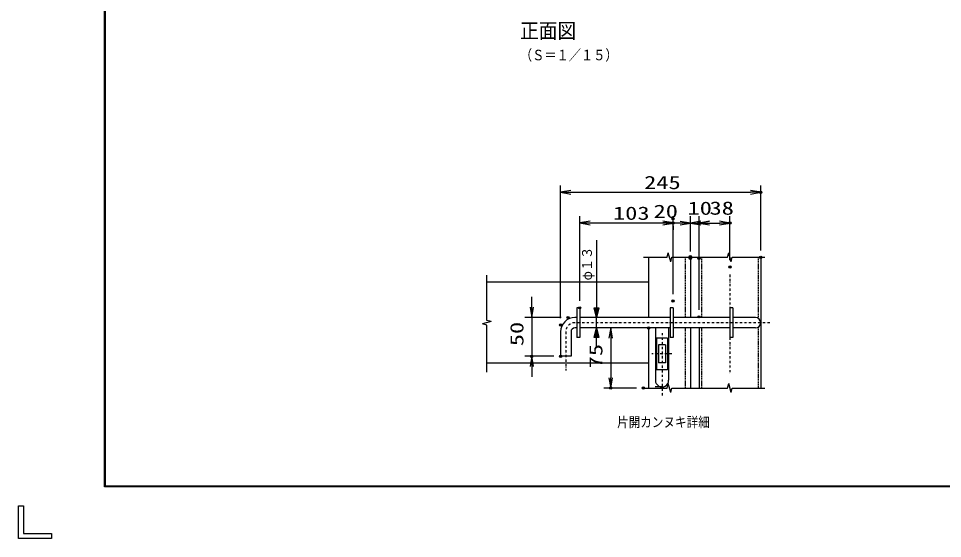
# Model space of a CAD drawing. Units: millimetres, scale not verified. Extents: x -4425 to 4425, y -3150 to 3150.
# Drawn here: x -4425 to -400, y -3150 to -882 of the extents above; entities that cross this region are included whole.
import ezdxf
from ezdxf.enums import TextEntityAlignment as Align

# ---------------------------------------------------------------- set-up
doc = ezdxf.new("R2010")
doc.units = ezdxf.units.MM
doc.header["$LTSCALE"] = 20
doc.header["$PDMODE"] = 32
doc.header["$PDSIZE"] = 10
doc.linetypes.add('USER1', pattern=[1.01, 0.5, -0.25, 0.01, -0.25])
doc.linetypes.add('USER2', pattern=[0.375, 0.25, -0.125])
for name, color, linetype, lineweight in [('0-0_1', 7, 'Continuous', 25), ('0-3_0', 1, 'Continuous', 25), ('0-5_WAKU', 7, 'Continuous', 25)]:
    doc.layers.add(name, color=color, linetype=linetype, lineweight=lineweight)
doc.layers.add('0-4_DEFPOINTS', color=7, linetype='Continuous')
doc.styles.add('ＭＳ ゴシック', font='')
doc.styles.get('ＭＳ ゴシック').set_extended_font_data('MS Gothic')

# ---------------------------------------------------------------- blocks, each defined once
blk = doc.blocks.new('DARROWS')
at = {"layer": '0-3_0', "color": 2}
blk.add_line((0, 0), (-19.982, 0), dxfattribs=at)
blk.add_lwpolyline([(-20, -3.333), (0, 0), (-20, 3.333)], dxfattribs=at)

msp = doc.modelspace()

# ---------------------------------------------------------------- linework, layer by layer
at = {"layer": '0-0_1'}
for p, q in [((-1680.19, -1923.63), (-1680.19, -2186.13)), ((-1497.7, -1923.63), (-1497.7, -2186.13)), ((-1191.54, -1923.63), (-1191.54, -2493.89)), ((-1680.19, -2032.25), (-2384.52, -2032.25)), ((-1979.94, -2143.89), (-1992.39, -2143.89)), ((-1992.39, -2143.89), (-1992.39, -2273.63)), ((-1979.94, -2143.89), (-1979.94, -2273.63)), ((-1573.1, -2143.89), (-1585.54, -2143.89)), ((-1585.54, -2143.89), (-1585.54, -2273.63)), ((-1573.1, -2143.89), (-1573.1, -2273.63)), ((-1325.77, -2143.89), (-1325.77, -2273.63)), ((-1313.32, -2143.89), (-1325.77, -2143.89)), ((-1313.32, -2143.89), (-1313.32, -2273.63)), ((-1992.39, -2186.13), (-2001.08, -2186.13)), ((-1585.54, -2186.13), (-1979.94, -2186.13)), ((-1325.77, -2186.13), (-1573.1, -2186.13)), ((-1214.17, -2186.13), (-1313.32, -2186.13)), ((-2063.29, -2248.34), (-2063.29, -2355.1)), ((-2018, -2248.34), (-2018, -2355.1)), ((-1992.39, -2231.39), (-2001.08, -2231.39)), ((-1585.54, -2231.39), (-1979.94, -2231.39)), ((-1680.19, -2231.39), (-1680.19, -2493.89)), ((-1650.27, -2231.39), (-1650.27, -2459.99)), ((-1592.79, -2231.39), (-1592.79, -2459.99)), ((-1325.77, -2231.39), (-1573.1, -2231.39)), ((-1497.7, -2231.39), (-1497.7, -2493.89)), ((-1460, -2231.39), (-1460, -2493.89)), ((-1214.17, -2231.39), (-1313.32, -2231.39)), ((-1979.94, -2273.63), (-1992.39, -2273.63)), ((-1598.14, -2275.51), (-1644.91, -2275.51)), ((-1644.91, -2275.51), (-1644.91, -2414.09)), ((-1598.14, -2275.51), (-1598.14, -2414.09)), ((-1573.1, -2273.63), (-1585.54, -2273.63)), ((-1313.32, -2273.63), (-1325.77, -2273.63)), ((-1636.52, -2305.51), (-1636.52, -2384.09)), ((-1606.53, -2305.51), (-1636.52, -2305.51)), ((-1606.53, -2305.51), (-1606.53, -2384.09)), ((-2018, -2355.1), (-2063.29, -2355.1)), ((-1680.19, -2385.27), (-2384.52, -2385.27)), ((-1598.14, -2414.09), (-1644.91, -2414.09)), ((-1606.53, -2384.09), (-1636.52, -2384.09)), ((-1621.53, -2488.73), (-1651.5, -2488.73))]:
    msp.add_line(p, q, dxfattribs=at)
at = {"layer": '0-0_1', "color": 4}
for p, q in [((-1583.77, -1942.93), (-1594.12, -1904.33)), ((-1583.77, -1942.93), (-1578.6, -1923.63)), ((-1578.6, -1923.63), (-1336.11, -1923.63)), ((-1336.11, -1923.63), (-1330.94, -1904.33)), ((-1320.59, -1942.93), (-1330.94, -1904.33)), ((-1320.59, -1942.93), (-1315.42, -1923.63)), ((-1315.42, -1923.63), (-1173.23, -1923.63)), ((-2384.52, -2198.42), (-2384.52, -2001.02)), ((-2365.21, -2203.59), (-2403.82, -2213.93)), ((-2365.21, -2203.59), (-2384.52, -2198.42)), ((-1907.07, -2231.39), (-1907.07, -2186.13)), ((-1583.77, -2513.2), (-1594.12, -2474.59)), ((-1583.77, -2513.2), (-1578.6, -2493.89)), ((-1578.6, -2493.89), (-1336.11, -2493.89)), ((-1336.11, -2493.89), (-1330.94, -2474.59)), ((-1320.59, -2513.2), (-1330.94, -2474.59)), ((-1320.59, -2513.2), (-1315.42, -2493.89)), ((-1315.42, -2493.89), (-1173.23, -2493.89))]:
    msp.add_line(p, q, dxfattribs=at)
at = {"layer": '0-0_1', "linetype": 'USER2'}
for p, q in [((-1520.32, -1923.63), (-1520.32, -2186.13)), ((-1449.44, -1923.63), (-1449.44, -2186.13)), ((-1202.1, -1923.63), (-1202.09, -2189.62)), ((-1520.32, -2231.39), (-1520.32, -2493.89)), ((-1449.44, -2231.39), (-1449.44, -2493.89)), ((-1202.09, -2227.9), (-1202.09, -2493.89))]:
    msp.add_line(p, q, dxfattribs=at)
at = {"layer": '0-0_1', "color": 4, "linetype": 'USER1'}
for p, q in [((-1325.77, -1998.78), (-1325.77, -2143.89)), ((-1151.85, -2208.76), (-2001.08, -2208.76)), ((-2040.65, -2248.34), (-2040.65, -2417.64)), ((-1621.53, -2253.73), (-1621.53, -2525.52)), ((-1325.77, -2273.63), (-1325.77, -2434)), ((-1578.87, -2344.8), (-1665.8, -2344.8))]:
    msp.add_line(p, q, dxfattribs=at)
at = {"layer": '0-0_1', "color": 4}
for points in [[(-1907.07, -1848.7), (-1907.07, -2186.13), (-1917.56, -2144.17), (-1896.58, -2144.17), (-1907.07, -2186.13)], [(-1702.86, -1923.63), (-1599.29, -1923.63), (-1594.12, -1904.33)], [(-1901.82, -2144.17), (-1907.07, -2165.15), (-1912.31, -2144.17)], [(-2384.52, -2424.08), (-2384.52, -2219.11), (-2403.82, -2213.93)], [(-1907.07, -2315.32), (-1907.07, -2231.39), (-1896.58, -2273.35), (-1917.56, -2273.35), (-1907.07, -2231.39)], [(-1912.31, -2273.35), (-1907.07, -2252.37), (-1901.82, -2273.35)], [(-1702.86, -2493.89), (-1599.29, -2493.89), (-1594.12, -2474.59)]]:
    msp.add_lwpolyline(points, dxfattribs=at)
at = {"layer": '0-0_1'}
for centre, radius, start, end in [((-2001.08, -2248.34), 62.21, 90, 179.99992), ((-1214.17, -2208.76), 22.63, 270, 90), ((-2001.08, -2248.34), 16.92, 90, 179.99992), ((-1621.53, -2459.99), 28.74, 179.99992, 0)]:
    msp.add_arc(centre, radius, start, end, dxfattribs=at)
at = {"layer": '0-0_1', "color": 4, "linetype": 'USER1'}
msp.add_arc((-2001.08, -2248.34), 39.57, 90, 179.99992, dxfattribs=at)
at = {"layer": '0-3_0'}
for p, q in [((-2063.29, -2188.37), (-2063.29, -1610)), ((-1191.54, -1893.63), (-1191.54, -1610)), ((-1979.94, -2113.89), (-1979.94, -1743.76)), ((-1573.1, -2083.92), (-1573.1, -1743.76)), ((-1497.7, -1890.63), (-1497.7, -1744)), ((-1497.7, -1898.63), (-1497.7, -1744.5)), ((-1460, -2153.13), (-1460, -1744)), ((-1460, -1898.63), (-1460, -1744.5)), ((-1325.77, -1935.81), (-1325.77, -1744)), ((-1573.1, -1785.78), (-1573.1, -1804)), ((-2061.05, -2186.13), (-2218.95, -2186.13)), ((-1710.19, -2231.39), (-1875.04, -2231.39)), ((-2093.29, -2355.1), (-2218.95, -2355.1)), ((-1732.86, -2493.89), (-1875.04, -2493.89))]:
    msp.add_line(p, q, dxfattribs=at)
at = {"layer": '0-3_0', "color": 2}
for p, q in [((-2018.29, -1640), (-1236.54, -1640)), ((-1934.94, -1773.76), (-1618.1, -1773.76)), ((-1618.1, -1774), (-1663.1, -1774)), ((-1542.7, -1774.5), (-1587.7, -1774.5)), ((-1497.7, -1774), (-1573.1, -1774)), ((-1497.7, -1774.5), (-1460, -1774.5)), ((-1452.7, -1774), (-1407.7, -1774)), ((-1415, -1774), (-1370.77, -1774)), ((-1415, -1774.5), (-1370, -1774.5)), ((-2188.95, -2141.13), (-2188.95, -2096.13)), ((-2188.95, -2186.13), (-2188.95, -2355.1)), ((-1845.04, -2276.39), (-1845.04, -2448.89)), ((-2188.95, -2400.1), (-2188.95, -2445.1))]:
    msp.add_line(p, q, dxfattribs=at)
at = {"layer": '0-4_DEFPOINTS'}
for p in [(-1191.54, -1640), (-1573.1, -1755.78), (-1573.1, -1773.76), (-1573.1, -1774), (-1460, -1774.5), (-1325.77, -1774), (-1497.7, -1920.63), (-1497.7, -1928.63), (-1460, -1928.63), (-1191.54, -1923.63), (-1325.77, -1965.81), (-1573.1, -2113.92), (-1979.94, -2143.89), (-2063.29, -2218.37), (-2031.05, -2186.13), (-1460, -2183.13), (-1680.19, -2231.39), (-2188.95, -2355.1), (-2063.29, -2355.1), (-1845.04, -2493.89), (-1702.86, -2493.89)]:
    msp.add_point(p, dxfattribs=at)
at = {"layer": '0-5_WAKU'}
for p, q in [((-4047.95, -2923), (-4047.95, 2923)), ((-4403.47, -3006.75), (-4403.47, -3128.51)), ((-4281.7, -3150), (-4424.95, -3150))]:
    msp.add_line(p, q, dxfattribs=at)
msp.add_lwpolyline([(-4049.95, 2925), (4200.05, 2925), (4200.05, -2925), (-4049.95, -2925)], close=True, dxfattribs=at)
for points in [[(4198.05, 2923), (4198.05, -2923), (-4047.95, -2923)], [(4196.05, 2921), (4196.05, -2921), (-4045.95, -2921)], [(-4045.95, -2921), (-4045.95, 2921), (4196.05, 2921)], [(-4424.95, -3150), (-4424.95, -3006.75), (-4403.47, -3006.75)], [(-4403.47, -3128.51), (-4281.7, -3128.51), (-4281.7, -3150)]]:
    msp.add_lwpolyline(points, dxfattribs=at)

# ---------------------------------------------------------------- block references
at = {"layer": '0-3_0', "xscale": 2.25, "yscale": 2.25}
for p, rotation in [((-2063.29, -1640), 180), ((-1979.94, -1773.76), 180), ((-1497.7, -1774), 180), ((-1460, -1774), 180), ((-1460, -1774.5), 180), ((-2188.95, -2186.13), 270), ((-1845.04, -2231.39), 90), ((-2188.95, -2355.1), 90), ((-1845.04, -2493.89), 270)]:
    msp.add_blockref('DARROWS', p, dxfattribs=dict(at, rotation=rotation))
for p in [(-1191.54, -1640), (-1573.1, -1773.76), (-1573.1, -1774), (-1497.7, -1774.5), (-1325.77, -1774)]:
    msp.add_blockref('DARROWS', p, dxfattribs=at)

# ---------------------------------------------------------------- texts
at = {"layer": '0-0_1', "color": 4, "style": 'ＭＳ ゴシック'}
for s, height, width, p in [('正面図', 66.28, 0.9, (-2239.72, -988.43)), ('（Ｓ＝１／１５）', 45.88, 0.85, (-2240.47, -1078.18)), ('片開カンヌキ詳細', 43.55, 0.85, (-1817.36, -2677.08))]:
    msp.add_text(s, height=height, dxfattribs=dict(at, width=width)).set_placement(p, align=Align.BOTTOM_LEFT)
at = {"layer": '0-0_1', "color": 4, "style": 'ＭＳ ゴシック', "width": 0.9}
msp.add_text('φ１３', height=43.26, rotation=90, dxfattribs=at).set_placement((-1913.73, -2024.04), align=Align.BOTTOM_LEFT)
at = {"layer": '0-3_0', "color": 3, "style": 'ＭＳ ゴシック', "width": 1.35}
for s, p in [('245', (-1699.42, -1643.6)), ('10', (-1510.35, -1755.6)), ('38', (-1414.6, -1755.1)), ('103', (-1835.02, -1777.36)), ('20', (-1658.31, -1769.1))]:
    msp.add_text(s, height=57.77, dxfattribs=at).set_placement(p, align=Align.BOTTOM_LEFT)
for s, p in [('50', (-2207.85, -2311.12)), ('75', (-1863.94, -2407.64))]:
    msp.add_text(s, height=57.77, rotation=90, dxfattribs=at).set_placement(p, align=Align.BOTTOM_LEFT)

doc.saveas('drawing.dxf')
